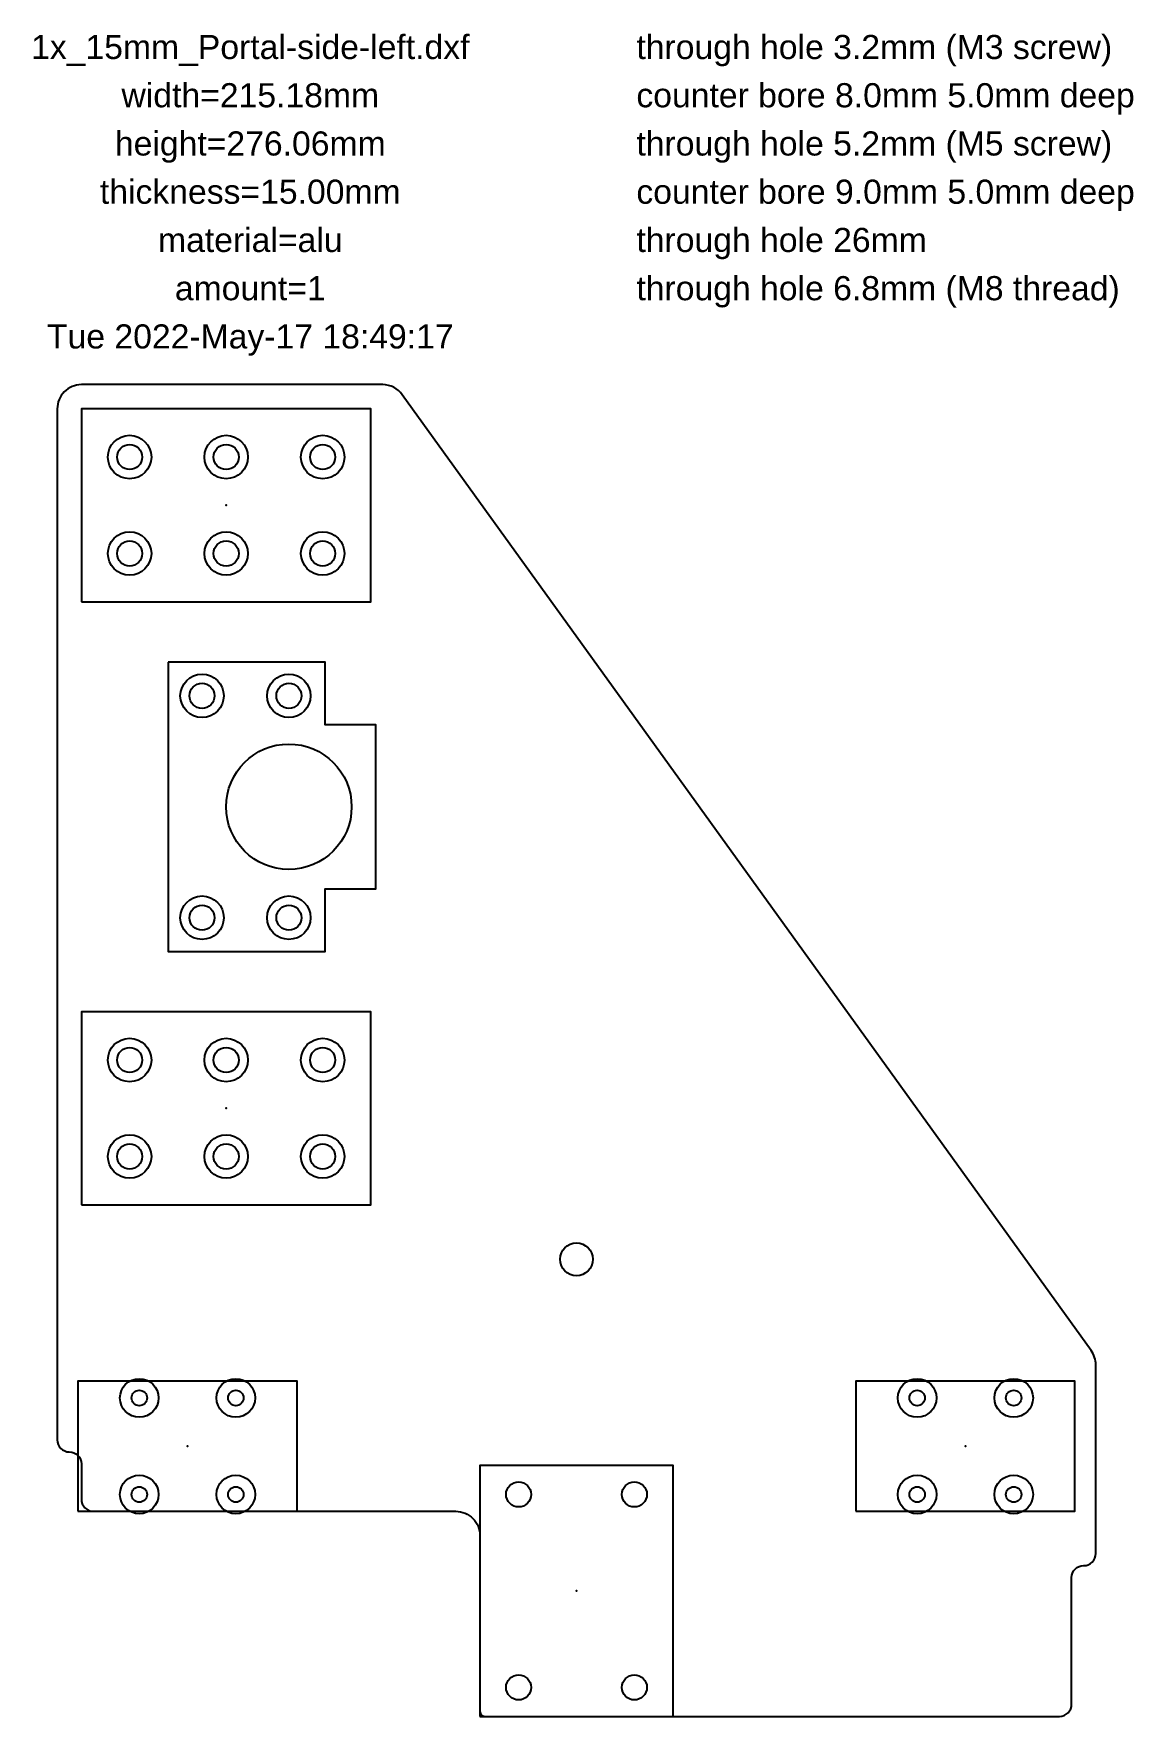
# Model space of a CAD drawing. Header units: millimetres. Extents: x -5 to 223, y 0 to 349.
import ezdxf
from ezdxf.enums import TextEntityAlignment as Align

# ---------------------------------------------------------------- set-up
doc = ezdxf.new("R2010")
doc.units = ezdxf.units.MM
for name, color, linetype in [('annotation', 7, 'Continuous'), ('cb8x5', 5, 'Continuous'), ('cb9x5', 6, 'Continuous'), ('outline', 2, 'Continuous'), ('th32', 3, 'Continuous'), ('th52', 30, 'Continuous'), ('th68', 2, 'Continuous'), ('thx', 1, 'Continuous')]:
    doc.layers.add(name, color=color, linetype=linetype)
doc.styles.add('LiberationSans', font='LiberationSans-Regular.ttf')

msp = doc.modelspace()

# ---------------------------------------------------------------- linework, layer by layer
msp.add_lwpolyline([(2.5, 54.82), (2.5, 54.82, -0.414214), (5, 52.32), (5, 45, 0.414214), (7.5, 42.5), (82.59, 42.5, -0.414214), (87.59, 37.5), (87.59, 1, 0.414214), (88.59, 0), (207.68, 0, 0.414214), (210.18, 2.5), (210.18, 28.75, -0.414214), (212.68, 31.25), (212.68, 31.25, 0.414214), (215.18, 33.75), (215.18, 72.88, 0.157311), (214.24, 75.81), (71.5, 273.98, 0.241187), (67.44, 276.06), (5, 276.06, 0.414214), (0, 271.06), (0, 57.32, 0.414214)], format="xyb", close=True)
at = {"layer": 'cb8x5'}
for centre in [(17, 66), (37, 66), (178.18, 66), (198.18, 66), (17, 46), (37, 46), (178.18, 46), (198.18, 46)]:
    msp.add_circle(centre, 4, dxfattribs=at)
at = {"layer": 'cb9x5'}
for centre in [(15, 261.06), (35, 261.06), (55, 261.06), (15, 241.06), (35, 241.06), (55, 241.06), (30, 211.56), (48, 211.56), (30, 165.56), (48, 165.56), (15, 136.06), (35, 136.06), (55, 136.06), (15, 116.06), (35, 116.06), (55, 116.06)]:
    msp.add_circle(centre, 4.5, dxfattribs=at)
at = {"layer": 'outline'}
for points in [[(5, 231.06), (65, 231.06), (65, 271.06), (5, 271.06)], [(23, 218.56), (23, 158.56), (55.5, 158.56), (55.5, 171.56), (66, 171.56), (66, 205.56), (55.5, 205.56), (55.5, 218.56)], [(5, 106.06), (65, 106.06), (65, 146.06), (5, 146.06)], [(4.3, 42.5), (49.7, 42.5), (49.7, 69.5), (4.3, 69.5)], [(165.48, 42.5), (210.88, 42.5), (210.88, 69.5), (165.48, 69.5)], [(87.59, 0), (127.59, 0), (127.59, 52), (87.59, 52)]]:
    msp.add_lwpolyline(points, close=True, dxfattribs=at)
for p in [(35, 251.06), (35, 126.06), (27, 56), (188.18, 56), (107.59, 26)]:
    msp.add_point(p, dxfattribs=at)
at = {"layer": 'th32'}
for centre in [(17, 66), (37, 66), (178.18, 66), (198.18, 66), (17, 46), (37, 46), (178.18, 46), (198.18, 46)]:
    msp.add_circle(centre, 1.6, dxfattribs=at)
at = {"layer": 'th52'}
for centre in [(15, 261.06), (35, 261.06), (55, 261.06), (15, 241.06), (35, 241.06), (55, 241.06), (30, 211.56), (48, 211.56), (30, 165.56), (48, 165.56), (15, 136.06), (35, 136.06), (55, 136.06), (15, 116.06), (35, 116.06), (55, 116.06), (95.59, 46), (119.59, 46), (95.59, 6), (119.59, 6)]:
    msp.add_circle(centre, 2.6, dxfattribs=at)
at = {"layer": 'th68'}
msp.add_circle((107.59, 94.75), 3.4, dxfattribs=at)
at = {"layer": 'thx'}
msp.add_circle((48, 188.56), 13, dxfattribs=at)

# ---------------------------------------------------------------- texts
at = {"layer": 'annotation', "style": 'LiberationSans'}
for s, p in [('1x_15mm_Portal-side-left.dxf', (40, 346.06)), ('width=215.18mm', (40, 336.06)), ('height=276.06mm', (40, 326.06)), ('thickness=15.00mm', (40, 316.06)), ('material=alu', (40, 306.06)), ('amount=1', (40, 296.06)), ('Tue 2022-May-17 18:49:17', (40, 286.06))]:
    msp.add_text(s, height=5, dxfattribs=at).set_placement(p, align=Align.MIDDLE_CENTER)
at = {"layer": 'cb8x5', "style": 'LiberationSans'}
msp.add_text('counter bore 8.0mm 5.0mm deep', height=5, dxfattribs=at).set_placement((120, 336.06), align=Align.MIDDLE_LEFT)
at = {"layer": 'cb9x5', "style": 'LiberationSans'}
msp.add_text('counter bore 9.0mm 5.0mm deep', height=5, dxfattribs=at).set_placement((120, 316.06), align=Align.MIDDLE_LEFT)
at = {"layer": 'th32', "style": 'LiberationSans'}
msp.add_text('through hole 3.2mm (M3 screw)', height=5, dxfattribs=at).set_placement((120, 346.06), align=Align.MIDDLE_LEFT)
at = {"layer": 'th52', "style": 'LiberationSans'}
msp.add_text('through hole 5.2mm (M5 screw)', height=5, dxfattribs=at).set_placement((120, 326.06), align=Align.MIDDLE_LEFT)
at = {"layer": 'th68', "style": 'LiberationSans'}
msp.add_text('through hole 6.8mm (M8 thread)', height=5, dxfattribs=at).set_placement((120, 296.06), align=Align.MIDDLE_LEFT)
at = {"layer": 'thx', "style": 'LiberationSans'}
msp.add_text('through hole 26mm', height=5, dxfattribs=at).set_placement((120, 306.06), align=Align.MIDDLE_LEFT)

doc.saveas('drawing.dxf')
